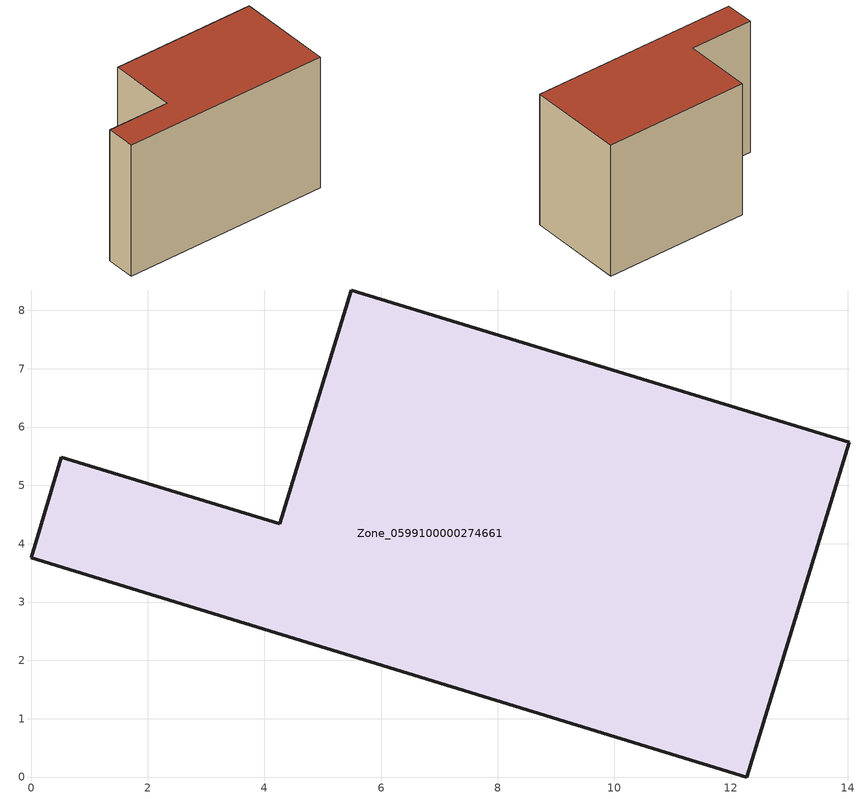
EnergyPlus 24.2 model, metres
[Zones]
Zone_0599100000274661
 floor ground (C_G): 12.27,0 0,3.76 0.52,5.48 4.26,4.34 5.49,8.35 14.03,5.74 z0
 wall outside (C_F): 12.27,0 14.03,5.74 5.49,8.35 4.26,4.34 0.52,5.48 0,3.76 12.27,0 z0:8.48
 roof outside (C_R): 0,3.76 12.27,0 14.03,5.74 5.49,8.35 4.26,4.34 0.52,5.48 z8.48
[BUILDING]
Pand.0599100000274661: North Axis=0; Terrain=City; Loads Convergence Tolerance Value=0.04; Temperature Convergence Tolerance Value=0.4; Solar Distribution=FullExterior; Maximum Number of Warmup Days=25; Minimum Number of Warmup Days=1
[Site:Location]
Rotterdam.The.Hague.AP_ZH_NLD Design_Conditions: Latitude=51.96; Longitude=4.45; Time Zone=1; Elevation=-4.5
[SITE:GROUNDTEMPERATURE:BUILDINGSURFACE]
18, 18, 18, 18, 18, 18, 18, 18, 18, 18, 18, 18
[MATERIAL] Thermal Absorptance=0.9; Solar Absorptance=0.7; Visible Absorptance=0.7
Name | Roughness | Thickness | Conductivity | Density | Specific Heat
G.TI.1975-1991 | MediumSmooth | 0.15 | 0.288461 | 540 | 1210
F.TI.1975-1991 | Rough | 0.3 | 0.230769 | 1920 | 840
R.TI.1975-1991 | MediumRough | 0.2 | 0.153846 | 1500 | 1000
[CONSTRUCTION]
C_G: G.TI.1975-1991
C_F: F.TI.1975-1991
C_R: R.TI.1975-1991
[ZONE]
Zone_0599100000274661: Type=1; Multiplier=1; Ceiling Height=Autocalculate; Volume=Autocalculate; Floor Area=autocalculate; Part of Total Floor Area=Yes
[ZONEINFILTRATION:DESIGNFLOWRATE]
Infil_Zone_0599100000274661: Zone or ZoneList or Space or SpaceList=Zone_0599100000274661; Schedule=AlwaysOn; Design Flow Rate Calculation Method=Flow/Area; Flow Rate per Floor Area=0.003; Constant Term Coefficient=1; Temperature Term Coefficient=0; Velocity Term Coefficient=0; Velocity Squared Term Coefficient=0
[HVACTEMPLATE:ZONE:IDEALLOADSAIRSYSTEM]
Zone_0599100000274661: Maximum Heating Supply Air Temperature=50; Minimum Cooling Supply Air Temperature=13; Maximum Heating Supply Air Humidity Ratio=0.0156; Minimum Cooling Supply Air Humidity Ratio=0.0077; Heating Limit=NoLimit; Cooling Limit=NoLimit; Dehumidification Control Type=ConstantSensibleHeatRatio; Cooling Sensible Heat Ratio=0.7; Dehumidification Setpoint=60; Humidification Control Type=None; Humidification Setpoint=30; Outdoor Air Method=None; Outdoor Air Flow Rate per Person=0.00944; Outdoor Air Flow Rate per Zone Floor Area=0; Outdoor Air Flow Rate per Zone=0; Demand Controlled Ventilation Type=None; Outdoor Air Economizer Type=NoEconomizer; Heat Recovery Type=None; Sensible Heat Recovery Effectiveness=0.7; Latent Heat Recovery Effectiveness=0.65
[ZONECONTROL:THERMOSTAT]
ThermostatControl_Zone_0599100000274661: Zone or ZoneList=Zone_0599100000274661; Control Type Schedule=DualSetpointControlType; Control 1=Thermostat_Zone_0599100000274661; Temperature Difference Between Cutout And Setpoint=0
[THERMOSTATSETPOINT:DUALSETPOINT]
Thermostat_Zone_0599100000274661: Heating Setpoint Temperature Schedule=HeatingSetpoint_Zone_0599100000274661; Cooling Setpoint Temperature Schedule=CoolingSetpoint_Zone_0599100000274661
[SCHEDULE:COMPACT]
HeatingSetpoint_Zone_0599100000274661: Through: 12/31, For: AllDays, Until: 24:00, 21
CoolingSetpoint_Zone_0599100000274661: Through: 12/31, For: AllDays, Until: 24:00, 24
DualSetpointControlType: Through: 12/31, For: AllDays, Until: 24:00, 4
AlwaysOn: Through: 12/31, For: AllDays, Until: 24:00, 1
